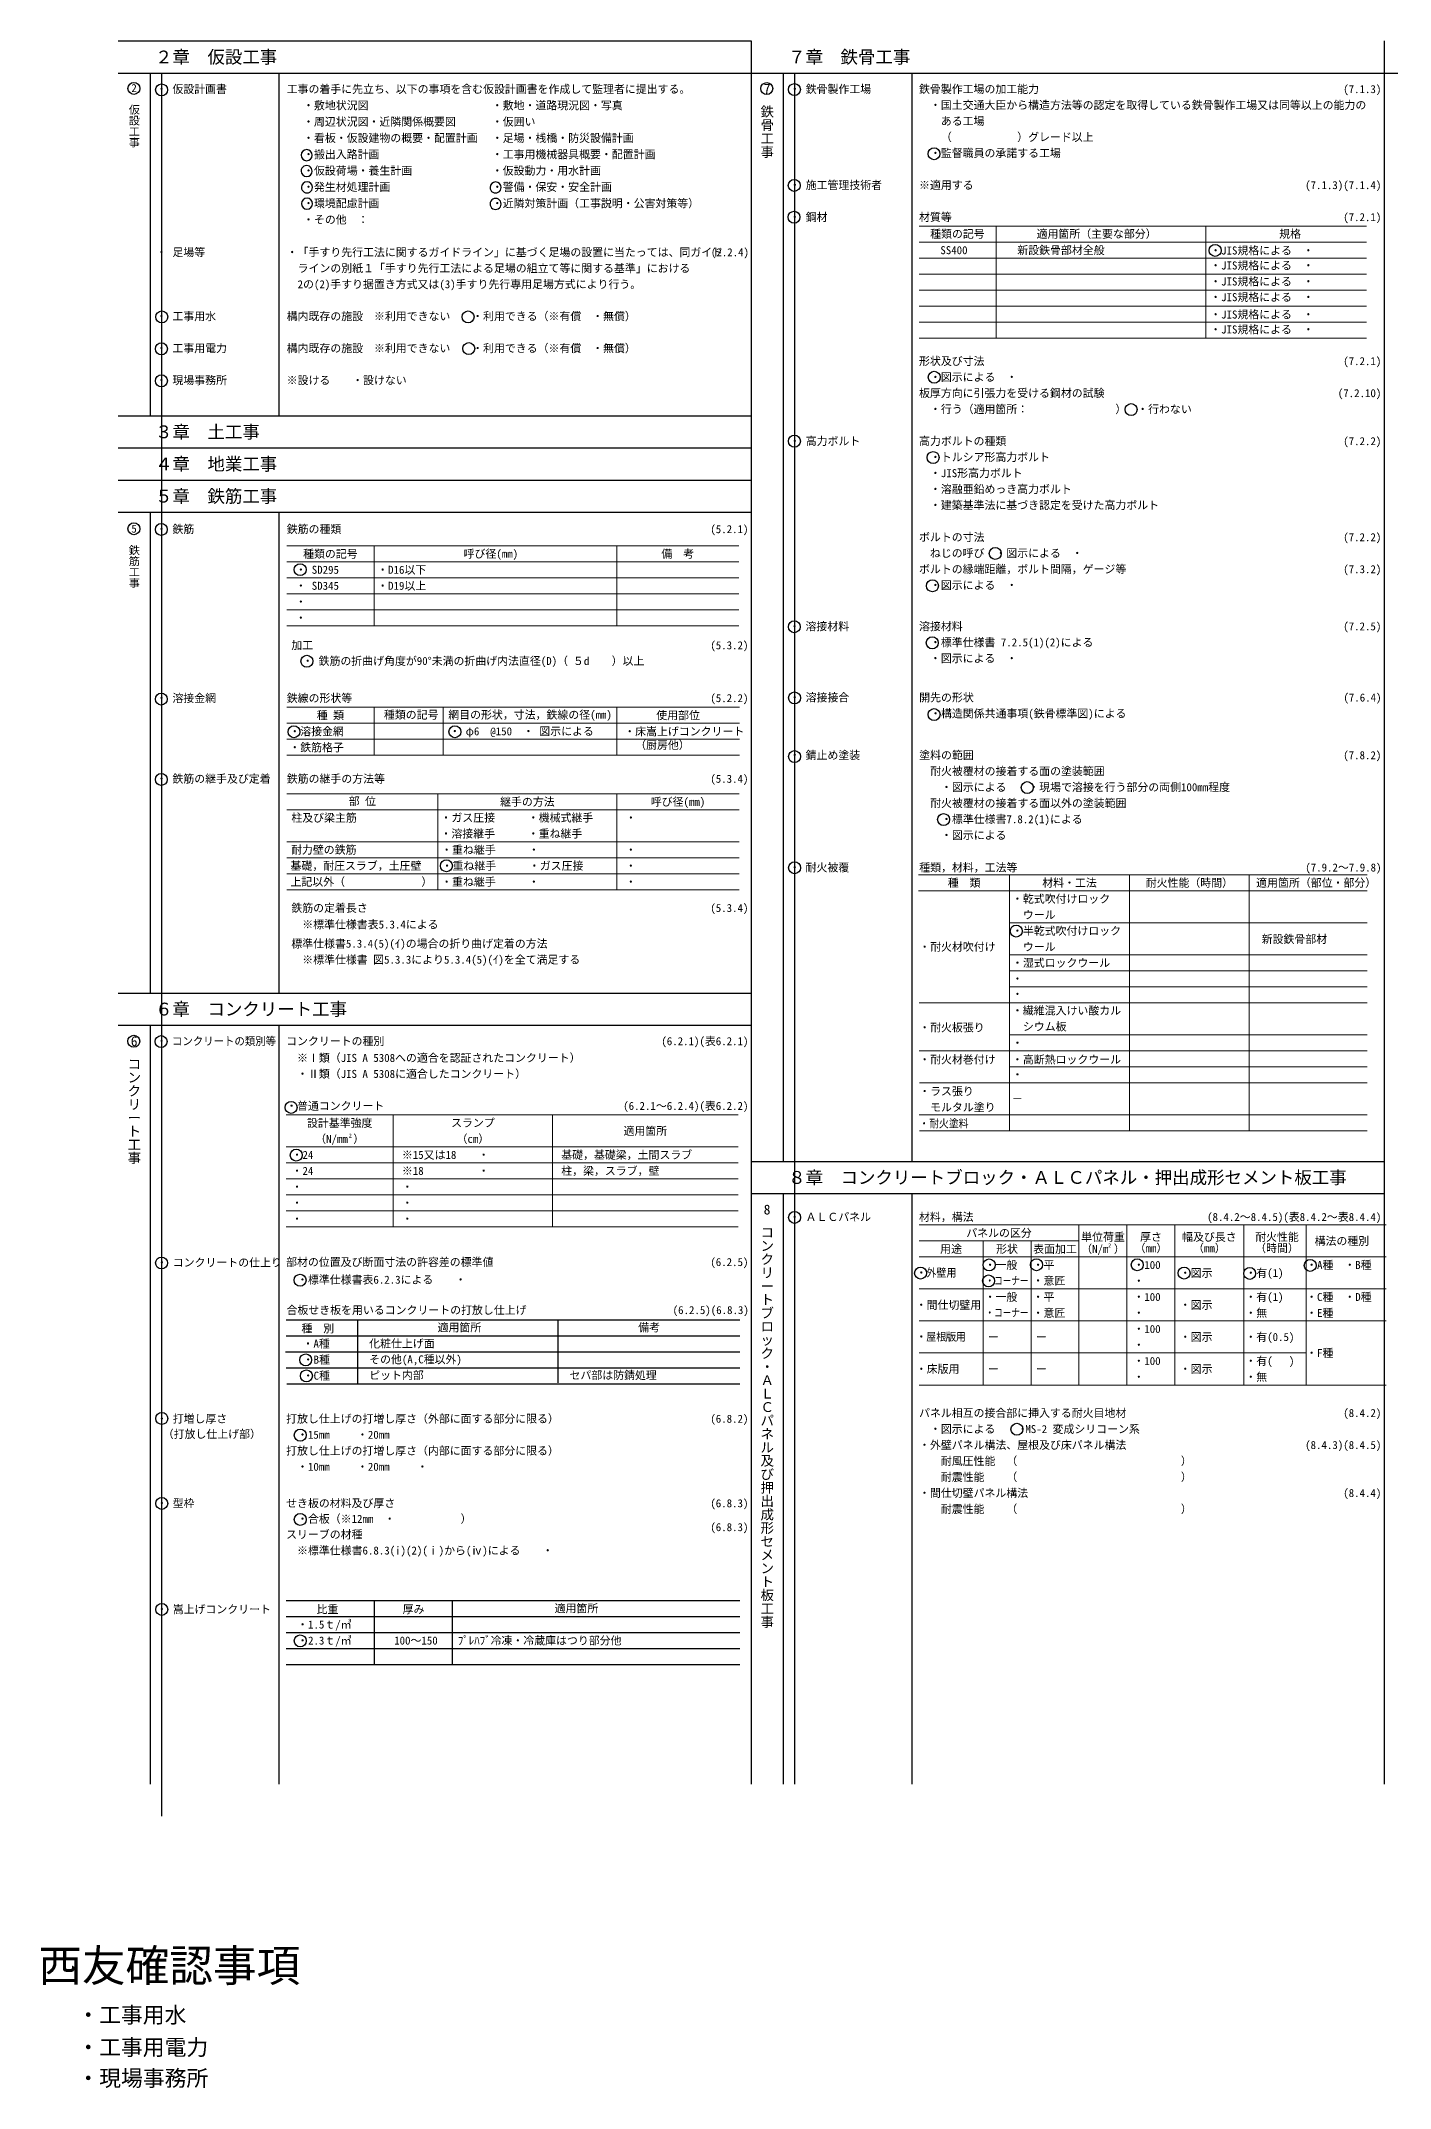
# Model space of a CAD drawing. Header units: millimetres. Extents: x 1 to 4376, y -95 to 584.
# Drawn here: x 891 to 1313, y -55 to 584 of the extents above; entities that cross this region are included whole.
import ezdxf
from ezdxf.enums import TextEntityAlignment as Align

# ---------------------------------------------------------------- set-up
doc = ezdxf.new("R2010")
doc.units = ezdxf.units.MM
doc.header["$LTSCALE"] = 0.2
doc.layers.get('Defpoints').update_dxf_attribs({"color": 40})
for name, color, linetype in [('中枠', 6, 'Continuous'), ('文字', 7, 'Continuous'), ('文字2', 2, 'Continuous'), ('表', 4, 'Continuous')]:
    doc.layers.add(name, color=color, linetype=linetype)
doc.styles.add('@ＭＳ ゴシック', font='@MS Gothic.ttf', dxfattribs={"width": 0.85})
doc.styles.add('_Gothic_', font='MS Gothic.ttf', dxfattribs={"height": 1})
doc.styles.add('ＭＳ ゴシック', font='MS Gothic.ttf')
doc.styles.add('ＭＳ ゴシック1', font='MS Gothic.ttf', dxfattribs={"width": 0.85})

msp = doc.modelspace()

# ---------------------------------------------------------------- linework, layer by layer
at = {"layer": 'Defpoints', "color": 251}
for p, q in [((928.44, 574.09), (928.44, 29.48)), ((1126.32, 574.09), (1126.32, 39.52))]:
    msp.add_line(p, q, dxfattribs=at)
at = {"layer": 'Defpoints'}
for centre in [(919.86, 431.74), (928.43, 431.51), (971.83, 418.94), (973.92, 390.32), (928.43, 378.52), (969.9, 368.31), (1020.2, 368.31), (928.43, 353.39), (1017.54, 326.42), (919.82, 271.6), (928.35, 271.49), (969, 250.93), (970.62, 236.02), (928.58, 153.73), (971.85, 148.52)]:
    msp.add_circle(centre, 1.87, dxfattribs=at)
at = {"layer": '中枠'}
for p, q in [((914.89, 584.14), (1112.77, 584.14)), ((1112.77, 584.14), (1112.77, 39.52)), ((1310.65, 584.14), (1310.65, 39.52)), ((914.89, 574.09), (1112.77, 574.09)), ((924.94, 574.09), (924.94, 467.02)), ((965.12, 574.09), (965.12, 467.02)), ((1112.77, 574.09), (1310.65, 574.09)), ((1122.82, 574.09), (1122.82, 234.06)), ((1163, 574.09), (1163, 234.06)), ((1310.65, 574.09), (1508.53, 574.09)), ((914.89, 467.02), (1112.77, 467.02)), ((914.89, 456.97), (1112.77, 456.97)), ((914.89, 446.93), (1112.77, 446.93)), ((914.89, 436.88), (1112.77, 436.88)), ((924.94, 436.88), (924.94, 286.66)), ((965.12, 436.88), (965.12, 286.66)), ((914.89, 286.66), (1112.77, 286.66)), ((914.89, 276.62), (1112.77, 276.62)), ((924.94, 276.62), (924.94, 39.52)), ((965.12, 276.62), (965.12, 39.52)), ((1112.77, 234.06), (1310.65, 234.06)), ((1112.77, 224.01), (1310.65, 224.01)), ((1122.82, 224.01), (1122.82, 39.52)), ((1163, 224.01), (1163, 39.52))]:
    msp.add_line(p, q, dxfattribs=at)
at = {"layer": '文字2'}
for points in [[(975.58, 548.43, 1), (972.13, 548.47, 1)], [(975.58, 543.46, 1), (972.13, 543.49, 1)], [(975.69, 538.37, 1), (972.24, 538.41, 1)], [(1034.64, 538.34, 1), (1031.19, 538.37, 1)], [(975.69, 533.29, 1), (972.24, 533.32, 1)], [(1034.64, 533.19, 1), (1031.19, 533.23, 1)]]:
    msp.add_lwpolyline(points, format="xyb", close=True, dxfattribs=at)
for centre in [(919.86, 569.31), (928.51, 568.85), (1117.66, 569.26), (1126.31, 568.95), (1169.95, 548.91), (1126.28, 539), (1126.19, 529.06), (1257.83, 518.69), (928.57, 497.91), (1024.3, 497.89), (928.46, 487.94), (1024.52, 488.02), (928.46, 477.94), (1170.04, 479.06), (1231.56, 468.96), (1126.31, 459.09), (1169.68, 453.98), (1189.1, 424), (1169.47, 413.9), (1126.29, 401.11), (1169.41, 396.08), (1126.35, 378.85), (1169.97, 373.65), (1126.35, 360.54), (1199.11, 350.84), (1172.96, 340.87), (1126.39, 325.8), (1195.65, 306.02), (1126.39, 216.57), (928.5, 202.31), (971.8, 196.94), (1165.76, 199.16), (1187.02, 196.7), (1187.19, 201.69), (1201.99, 201.77), (1233.49, 201.75), (1248.13, 199.18), (1268.62, 199.05), (1287.55, 201.55), (973.55, 172.04), (973.78, 167.04), (1195.87, 150.37), (928.55, 127.19), (971.85, 122.18), (928.55, 94.09), (971.85, 84.25)]:
    msp.add_circle(centre, 1.87, dxfattribs=at)
at = {"layer": '表', "linetype": 'Continuous', "lineweight": 0}
for p, q in [((1165.27, 526.25), (1305.16, 526.25)), ((1189.33, 526.25), (1189.33, 491.25)), ((1254.94, 526.25), (1254.94, 491.25)), ((1165.27, 521.25), (1305.16, 521.25)), ((1165.27, 516.25), (1305.16, 516.25)), ((1165.27, 511.25), (1305.16, 511.25)), ((1165.27, 506.25), (1305.16, 506.25)), ((1165.27, 501.25), (1305.16, 501.25)), ((1165.27, 496.25), (1305.16, 496.25)), ((1165.27, 491.25), (1305.16, 491.25)), ((967.64, 426.38), (1108.9, 426.38)), ((994.91, 426.38), (994.91, 401.38)), ((1070.79, 426.38), (1070.79, 401.38)), ((967.64, 421.38), (1108.9, 421.38)), ((1108.9, 416.38), (967.64, 416.38)), ((1108.9, 411.38), (967.64, 411.38)), ((1108.9, 406.38), (967.64, 406.38)), ((967.64, 401.38), (1108.9, 401.38)), ((967.64, 375.94), (1109.13, 375.94)), ((994.91, 375.96), (994.91, 360.94)), ((1016.57, 375.94), (1016.57, 360.94)), ((1070.79, 375.94), (1070.79, 360.94)), ((967.64, 370.94), (1109.13, 370.94)), ((967.64, 365.94), (1109.13, 365.94)), ((967.64, 360.94), (1109.13, 360.94)), ((967.64, 348.9), (1109.07, 348.9)), ((1014.91, 348.9), (1014.91, 318.9)), ((1070.79, 348.9), (1070.79, 318.9)), ((967.64, 343.9), (1109.07, 343.9)), ((967.64, 333.9), (1109.07, 333.9)), ((967.64, 328.9), (1109.07, 328.9)), ((967.64, 323.9), (1109.07, 323.9)), ((1165.14, 323.6), (1305.32, 323.6)), ((1193.57, 323.6), (1193.57, 243.6)), ((1231.04, 323.6), (1231.04, 243.6)), ((1268.51, 323.6), (1268.51, 243.6)), ((1109.07, 318.9), (967.64, 318.9)), ((1165.14, 318.6), (1305.32, 318.6)), ((1193.57, 308.6), (1305.32, 308.6)), ((1193.57, 298.6), (1305.32, 298.6)), ((1193.57, 293.6), (1305.32, 293.6)), ((1193.57, 288.6), (1305.32, 288.6)), ((1165.32, 283.6), (1305.32, 283.6)), ((1193.57, 273.6), (1305.32, 273.6)), ((1165.32, 268.6), (1305.32, 268.6)), ((1193.57, 263.6), (1305.32, 263.6)), ((1165.45, 258.6), (1305.32, 258.6)), ((1108.73, 248.57), (967.44, 248.57)), ((1000.92, 248.57), (1000.92, 213.57)), ((1050.73, 248.57), (1050.73, 213.57)), ((1165.32, 248.6), (1305.32, 248.6)), ((1165.45, 243.6), (1305.32, 243.6)), ((1108.73, 238.57), (967.44, 238.57)), ((1108.73, 233.57), (967.44, 233.57)), ((1108.73, 228.57), (967.44, 228.57)), ((1108.73, 223.57), (967.44, 223.57)), ((1108.73, 218.57), (967.44, 218.57)), ((1108.73, 213.57), (967.44, 213.57)), ((1165.27, 214.19), (1311.27, 214.19)), ((1215.27, 214.19), (1215.27, 164.19)), ((1230.27, 214.19), (1230.27, 164.19)), ((1245.27, 214.19), (1245.27, 164.19)), ((1266.77, 214.19), (1266.77, 164.19)), ((1286.27, 214.19), (1286.27, 164.19)), ((1215.27, 209.19), (1165.27, 209.19)), ((1185.27, 164.19), (1185.27, 209.19)), ((1200.27, 164.19), (1200.27, 209.19)), ((1165.27, 204.19), (1311.27, 204.19)), ((1165.27, 194.19), (1311.27, 194.19)), ((1165.27, 184.19), (1311.27, 184.19)), ((1165.27, 174.19), (1286.27, 174.19)), ((1165.27, 164.19), (1311.27, 164.19))]:
    msp.add_line(p, q, dxfattribs=at)
at = {"layer": '表'}
for p, q in [((967.44, 184.6), (1109.25, 184.6)), ((967.44, 179.6), (1109.25, 179.6)), ((989.8, 184.6), (989.8, 164.6)), ((1052.42, 184.6), (1052.42, 164.83)), ((967.25, 174.6), (1109.25, 174.6)), ((967.48, 169.6), (1109.25, 169.6)), ((967.69, 164.6), (1109.25, 164.6)), ((967.44, 96.84), (1109.25, 96.84)), ((994.94, 96.84), (994.94, 76.84)), ((1019.39, 96.84), (1019.39, 76.84)), ((967.44, 91.84), (1109.25, 91.84)), ((967.44, 86.84), (1109.25, 86.84)), ((967.44, 81.84), (1109.25, 81.84)), ((967.44, 76.84), (1109.25, 76.84))]:
    msp.add_line(p, q, dxfattribs=at)

# ---------------------------------------------------------------- texts
at = {"layer": '文字', "color": 7, "lineweight": -3, "style": '_Gothic_'}
for s, p in [('２章\u3000仮設工事', (926.48, 579.12)), ('７章\u3000鉄骨工事', (1124.36, 579.12)), ('３章\u3000土工事', (926.48, 462)), ('４章\u3000地業工事', (926.48, 451.95)), ('５章\u3000鉄筋工事', (926.48, 441.91)), ('６章\u3000コンクリート工事', (926.48, 281.64)), ('８章\u3000コンクリートブロック・ＡＬＣパネル・押出成形セメント板工事', (1124.36, 229.04))]:
    msp.add_text(s, height=4, dxfattribs=at).set_placement(p, align=Align.MIDDLE_LEFT)
at = {"layer": '文字'}
for s, style, p in [('2', '@ＭＳ ゴシック', (919.92, 569.43)), ('5', 'ＭＳ ゴシック', (919.92, 431.76)), ('適用箇所', 'ＭＳ ゴシック', (1021.61, 182.17)), ('備考', 'ＭＳ ゴシック', (1080.9, 182.2)), ('適用箇所', 'ＭＳ ゴシック', (1058.18, 94.42))]:
    msp.add_text(s, height=2.5, dxfattribs=dict(at, style=style)).set_placement(p, align=Align.MIDDLE_CENTER)
at = {"layer": '文字', "style": 'ＭＳ ゴシック'}
for s, height, p in [('・ 仮設計画書', 2.5, (926.79, 569.09)), ('工事の着手に先立ち、以下の事項を含む仮設計画書を作成して監理者に提出する。', 2.5, (967.62, 569.09)), (' \u3000・敷地状況図', 2.5, (967.62, 563.99)), (' \u3000・敷地・道路現況図・写真', 2.5, (1026.62, 563.99)), (' \u3000・周辺状況図・近隣関係概要図', 2.5, (967.62, 558.9)), (' \u3000・仮囲い', 2.5, (1026.62, 558.9)), (' \u3000・看板・仮設建物の概要・配置計画', 2.5, (967.62, 553.8)), (' \u3000・搬出入路計画', 2.5, (967.62, 548.7)), (' \u3000・足場・桟橋・防災設備計画', 2.5, (1026.62, 553.8)), (' \u3000・工事用機械器具概要・配置計画', 2.5, (1026.62, 548.7)), (' \u3000・仮設荷場・養生計画', 2.5, (967.62, 543.6)), (' \u3000・仮設動力・用水計画', 2.5, (1026.62, 543.6)), (' \u3000・発生材処理計画', 2.5, (967.62, 538.5)), (' \u3000・警備・保安・安全計画', 2.5, (1026.62, 538.5)), (' \u3000・環境配慮計画', 2.5, (967.62, 533.4)), (' \u3000・近隣対策計画（工事説明・公害対策等）', 2.5, (1026.62, 533.4)), (' \u3000・その他\u3000：', 2.5, (967.62, 528.3)), ('・ 足場等', 2.5, (926.79, 518.11)), ('・「手すり先行工法に関するガイドライン」に基づく足場の設置に当たっては、同ガイド', 2.5, (967.62, 518.11)), ('\u3000ラインの別紙１「手すり先行工法による足場の組立て等に関する基準」における', 2.5, (967.62, 513.11)), ('\u30002の(2)手すり据置き方式又は(3)手すり先行専用足場方式により行う。\u3000', 2.5, (967.62, 508.11)), ('・ 工事用水', 2.5, (926.79, 498.11)), ('構内既存の施設\u3000※利用できない\u3000\u3000・利用できる（※有償\u3000・無償）', 2.5, (967.62, 498.11)), ('・ 工事用電力', 2.5, (926.79, 488.11)), ('構内既存の施設\u3000※利用できない\u3000\u3000・利用できる（※有償\u3000・無償）', 2.5, (967.62, 488.11)), ('・ 現場事務所', 2.5, (926.79, 478.11)), ('※設ける\u3000\u3000・設けない', 2.5, (967.62, 478.11)), (' ・ φ6\u3000@150\u3000・ 図示による', 2.5, (1016.75, 368.44)), (' ・床嵩上げコンクリート', 2.5, (1071.43, 368.39)), (' \u3000（厨房他）', 2.5, (1071.43, 364.14)), ('・ コンクリートの仕上り', 2.5, (926.89, 202.46)), ('部材の位置及び断面寸法の許容差の標準値', 2.5, (967.44, 202.6)), ('\u3000・標準仕様書表6.2.3による\u3000\u3000・', 2.5, (967.44, 197.1)), ('合板せき板を用いるコンクリートの打放し仕上げ', 2.5, (967.57, 187.6)), ('種\u3000別', 2.5, (972.23, 181.86)), (' ・A種', 2.5, (970.88, 177.1)), (' ・B種', 2.5, (970.92, 172.1)), ('化粧仕上げ面', 2.5, (993.4, 177.13)), ('その他(A,C種以外)', 2.5, (993.4, 172.18)), (' ・C種', 2.5, (970.91, 167.1)), ('ピット内部', 2.5, (993.4, 167.24)), ('セパ部は防錆処理', 2.5, (1056.02, 167.24)), ('・ 打増し厚さ', 2.5, (926.89, 153.65)), ('打放し仕上げの打増し厚さ（外部に面する部分に限る）\u3000\u3000\u3000\u3000', 2.5, (967.44, 153.65)), ('（打放し仕上げ部）', 2.5, (928.88, 148.85)), ('\u3000・15mm\u3000 \u3000・20mm', 2.5, (967.44, 148.65)), ('打放し仕上げの打増し厚さ（内部に面する部分に限る）\u3000\u3000\u3000\u3000', 2.5, (967.44, 143.65)), ('\u3000・10mm\u3000 \u3000・20mm\u3000 \u3000・', 2.5, (967.44, 138.65)), ('・ 型枠', 2.5, (926.89, 127.24)), ('せき板の材料及び厚さ', 2.5, (967.44, 127.24)), ('\u3000・合板（※12mm\u3000・\u3000\u3000\u3000\u3000\u3000\u3000）', 2.5, (967.44, 122.36)), ('スリーブの材種', 2.5, (967.44, 117.48)), ('\u3000※標準仕様書6.8.3(i)(2)(ⅰ)から(ⅳ)による\u3000\u3000・', 2.5, (967.44, 112.48)), ('・ 嵩上げコンクリート', 2.5, (926.89, 94.11)), ('・1.5ｔ/㎥', 2.5, (970.88, 89.34)), ('比重', 2.5, (976.96, 94.11)), ('厚み', 2.5, (1003.87, 94.11)), ('・2.3ｔ/㎥', 2.5, (970.88, 84.34)), ('100～150', 2.5, (1001.21, 84.34)), ('ﾌﾟﾚﾊﾌﾞ冷凍・冷蔵庫はつり部分他', 2.5, (1021.12, 84.34)), ('西友確認事項', 10, (889.99, -17.2)), ('・工事用水', 5, (902.18, -32.62)), ('・工事用電力', 5, (902.18, -42.73)), ('・現場事務所', 5, (902.18, -52.39))]:
    msp.add_text(s, height=height, dxfattribs=at).set_placement(p, align=Align.MIDDLE_LEFT)
at = {"layer": '文字', "color": 7, "linetype": 'Continuous', "lineweight": 13}
for s, height, style, p in [('7', 3.08, 'ＭＳ ゴシック1', (1117.77, 569.2)), ('種類の記号', 2.5, 'ＭＳ ゴシック1', (1177.27, 523.86)), ('適用箇所（主要な部分）', 2.5, 'ＭＳ ゴシック1', (1220.77, 523.86)), ('規格', 2.5, 'ＭＳ ゴシック1', (1281.25, 523.86)), ('種類の記号', 2.5, 'ＭＳ ゴシック1', (981.27, 423.88)), ('呼び径(mm)', 2.5, 'ＭＳ ゴシック1', (1031.44, 423.9)), ('備\u3000考', 2.5, 'ＭＳ ゴシック1', (1089.84, 423.88)), ('種 類', 2.5, 'ＭＳ ゴシック1', (981.27, 373.44)), ('種類の記号', 2.5, 'ＭＳ ゴシック1', (1006.53, 373.6)), ('網目の形状，寸法，鉄線の径(mm)', 2.5, 'ＭＳ ゴシック1', (1043.7, 373.6)), ('使用部位', 2.5, 'ＭＳ ゴシック1', (1089.96, 373.44)), ('部 位', 2.5, 'ＭＳ ゴシック1', (991.27, 346.6)), ('継手の方法', 2.5, 'ＭＳ ゴシック1', (1042.85, 346.4)), ('呼び径(mm)', 2.5, 'ＭＳ ゴシック1', (1089.93, 346.4)), ('種\u3000類', 2.5, 'ＭＳ ゴシック1', (1179.36, 321.1)), ('材料・工法', 2.5, 'ＭＳ ゴシック1', (1212.3, 321.1)), ('適用箇所（部位・部分）', 2.5, 'ＭＳ ゴシック1', (1289.41, 321.1)), ('6', 3.08, 'ＭＳ ゴシック1', (919.94, 271.62)), ('設計基準強度', 2.5, 'ＭＳ ゴシック1', (984.18, 246.07)), ('スランプ', 2.5, 'ＭＳ ゴシック1', (1025.82, 246.09)), ('適用箇所', 2.5, 'ＭＳ ゴシック1', (1079.73, 243.57)), ('（N/mm ）', 2.5, 'ＭＳ ゴシック1', (984.18, 241.07)), ('2', 1.23, '@ＭＳ ゴシック', (987.51, 242.13)), ('（cm）', 2.5, 'ＭＳ ゴシック1', (1025.82, 241.09)), ('8', 3.08, 'ＭＳ ゴシック1', (1117.77, 219.01)), ('パネルの区分', 2.5, 'ＭＳ ゴシック1', (1190.27, 211.69)), ('単位荷重', 2.5, 'ＭＳ ゴシック1', (1222.77, 210.44)), ('厚さ', 2.5, 'ＭＳ ゴシック1', (1237.77, 210.44)), ('幅及び長さ', 2.5, 'ＭＳ ゴシック1', (1256.02, 210.44)), ('用途', 2.5, 'ＭＳ ゴシック1', (1175.27, 206.69)), ('形状', 2.5, 'ＭＳ ゴシック1', (1192.77, 206.69)), ('表面加工', 2.5, 'ＭＳ ゴシック1', (1207.77, 206.69)), ('（N/m ）', 2.5, 'ＭＳ ゴシック1', (1222.77, 206.69)), ('（mm）', 2.5, 'ＭＳ ゴシック1', (1237.77, 206.94)), ('（mm）', 2.5, 'ＭＳ ゴシック1', (1256.02, 206.94))]:
    msp.add_text(s, height=height, dxfattribs=dict(at, style=style)).set_placement(p, align=Align.MIDDLE_CENTER)
at = {"layer": '文字', "color": 7, "linetype": 'Continuous', "lineweight": 13, "style": 'ＭＳ ゴシック1'}
for s, p in [('・ 鉄骨製作工場', (1124.74, 569.09)), ('鉄骨製作工場の加工能力', (1165.27, 569.09)), ('\u3000・国土交通大臣から構造方法等の認定を取得している鉄骨製作工場又は同等以上の能力の', (1165.27, 564.09)), ('\u3000\u3000ある工場', (1165.27, 559.09)), ('\u3000・監督職員の承諾する工場', (1165.27, 549.09)), ('\u3000\u3000（\u3000\u3000\u3000\u3000\u3000\u3000）グレード以上', (1165.27, 554.09)), ('・ 施工管理技術者', (1124.74, 539.09)), ('※適用する', (1165.27, 539.09)), ('・ 鋼材', (1124.74, 529.09)), ('材質等', (1165.27, 529.09)), ('・JIS規格による\u3000・', (1256.27, 518.66)), ('・JIS規格による\u3000・', (1256.27, 513.98)), ('・JIS規格による\u3000・', (1256.27, 508.98)), ('・JIS規格による\u3000・', (1256.27, 504.08)), ('・JIS規格による\u3000・', (1256.27, 498.66)), ('・JIS規格による\u3000・', (1256.27, 493.98)), ('形状及び寸法', (1165.27, 484.09)), ('\u3000・図示による\u3000・', (1165.27, 479.09)), ('板厚方向に引張力を受ける鋼材の試験', (1165.27, 474.09)), ('\u3000・行う（適用箇所：\u3000\u3000\u3000\u3000\u3000\u3000\u3000\u3000）\u3000・行わない', (1165.27, 469.09)), ('・ 高力ボルト', (1124.74, 459.09)), ('高力ボルトの種類', (1165.27, 459.09)), ('\u3000・トルシア形高力ボルト', (1165.27, 454.09)), ('\u3000・JIS形高力ボルト', (1165.27, 449.09)), ('\u3000・溶融亜鉛めっき高力ボルト', (1165.27, 444.09)), ('\u3000・建築基準法に基づき認定を受けた高力ボルト', (1165.27, 439.09)), ('・ 鉄筋', (926.79, 431.6)), ('鉄筋の種類', (967.64, 431.6)), ('ボルトの寸法', (1165.27, 429.09)), ('\u3000ねじの呼び\u3000・図示による\u3000・', (1165.27, 424.09)), (' ・ SD295', (968.64, 418.9)), ('・D16以下', (995.91, 418.9)), ('ボルトの縁端距離，ボルト間隔，ゲージ等', (1165.27, 419.09)), (' ・ SD345', (968.64, 413.9)), ('・D19以上', (995.91, 413.9)), ('\u3000・図示による\u3000・', (1165.27, 414.09)), (' ・ ', (968.64, 408.89)), (' ・ ', (968.64, 403.87)), ('加工', (969.07, 395.31)), ('・ 溶接材料', (1124.66, 401.23)), ('溶接材料', (1165.27, 401.23)), ('\u3000・標準仕様書 7.2.5(1)(2)による', (1165.27, 396.23)), ('\u3000・ 鉄筋の折曲げ角度が90°未満の折曲げ内法直径(D)（\u3000\u3000\u3000\u3000）以上', (969.07, 390.41)), ('\u3000・図示による\u3000・', (1165.27, 391.23)), ('・ 溶接金網', (926.79, 378.8)), ('鉄線の形状等', (967.64, 378.8)), ('・ 溶接接合', (1124.71, 378.99)), ('開先の形状', (1165.32, 378.99)), ('\u3000・構造関係共通事項(鉄骨標準図)による', (1165.32, 373.99)), (' ・溶接金網', (966.74, 368.4)), (' ・鉄筋格子', (966.74, 363.4)), ('・ 錆止め塗装', (1124.71, 360.97)), ('・ 鉄筋の継手及び定着', (926.79, 353.6)), ('鉄筋の継手の方法等', (967.64, 353.6)), ('\u3000\u3000・図示による\u3000\u3000・現場で溶接を行う部分の両側100mm程度', (1165.32, 350.97)), ('柱及び梁主筋', (969.07, 341.4)), ('・ガス圧接\u3000\u3000\u3000・機械式継手', (1015.7, 341.45)), (' ・', (1071.79, 341.42)), ('\u3000\u3000・標準仕様書7.8.2(1)による', (1165.32, 340.97)), ('耐力壁の鉄筋', (968.97, 331.41)), ('・溶接継手\u3000\u3000\u3000・重ね継手', (1015.7, 336.45)), ('・重ね継手\u3000\u3000\u3000・', (1015.9, 331.39)), ('\u3000\u3000・図示による', (1165.32, 335.97)), ('基礎，耐圧スラブ，土圧壁', (968.8, 326.41)), ('・重ね継手\u3000\u3000\u3000・ガス圧接', (1016.04, 326.41)), (' ・', (1071.78, 331.39)), (' ・', (1071.78, 326.39)), ('・ 耐火被覆', (1124.71, 325.88)), ('上記以外（\u3000\u3000\u3000\u3000\u3000\u3000\u3000）', (968.8, 321.41)), ('・重ね継手\u3000\u3000\u3000・', (1015.9, 321.39)), (' ・', (1071.78, 321.39)), ('鉄筋の定着長さ', (969.07, 313.23)), ('・乾式吹付けロック', (1194.32, 316.08)), ('\u3000※標準仕様書表5.3.4による', (969.07, 308.08)), ('・半乾式吹付けロック', (1194.32, 306.08)), ('\u3000ウール', (1194.32, 311.08)), ('標準仕様書5.3.4(5)(ｲ)の場合の折り曲げ定着の方法', (969.07, 302.09)), ('・耐火材吹付け', (1165.32, 301.08)), ('\u3000ウール ', (1194.32, 301.08)), ('\u3000※標準仕様書 図5.3.3により5.3.4(5)(ｲ)を全て満足する', (969.07, 297.09)), ('・湿式ロックウール ', (1194.32, 296.08)), ('・', (1194.32, 291.11)), ('・', (1194.32, 286.32)), ('・繊維混入けい酸カル', (1194.32, 281.18)), ('・耐火板張り ', (1165.32, 275.88)), ('\u3000シウム板 ', (1194.32, 276.18)), ('コンクリートの種別', (967.44, 271.62)), ('・', (1194.32, 271.06)), ('\u3000※Ⅰ類（JIS A 5308への適合を認証されたコンクリート）', (967.44, 266.39)), ('\u3000・Ⅱ類（JIS A 5308に適合したコンクリート）', (967.44, 261.39)), ('・耐火材巻付け ', (1165.32, 265.88)), ('・高断熱ロックウール ', (1194.32, 265.88)), ('・ラス張り', (1165.32, 255.96)), ('・', (1194.32, 261.18)), ('・普通コンクリート', (967.44, 251.39)), ('\u3000モルタル塗り ', (1165.32, 250.96)), ('－', (1194.32, 253.68)), (' ・24', (967.44, 236.09)), (' ※15又は18\u3000\u3000・', (1001.92, 236.09)), (' 基礎，基礎梁，土間スラブ', (1051.73, 236.09)), (' ・24', (967.44, 231.09)), (' ※18\u3000\u3000\u3000\u3000\u3000・', (1001.92, 231.09)), (' 柱，梁，スラブ，壁', (1051.73, 231.09)), (' ・', (967.44, 226.09)), (' ・', (1001.92, 226.09)), (' ・', (967.44, 221.09)), (' ・', (1001.92, 221.09)), ('・ ＡＬＣパネル', (1124.69, 216.69)), ('材料，構法', (1165.27, 216.69)), (' ・', (967.44, 216.09)), (' ・', (1001.92, 216.09)), ('耐火性能', (1270.33, 210.44)), ('（時間）', (1270.33, 206.94)), ('構法の種別', (1288.92, 209.19)), ('・一般', (1185.77, 201.69)), ('・平', (1200.77, 201.69)), ('・100', (1232.27, 201.69)), ('・図示', (1246.77, 199.19)), ('・有(1)', (1267.27, 199.19)), ('・A種\u3000・B種', (1286.27, 201.69)), ('・一般', (1185.77, 191.69)), ('・平', (1200.77, 191.69)), ('・', (1232.27, 196.69)), ('・100', (1232.27, 191.69)), ('・有(1)', (1267.27, 191.69)), ('・C種\u3000・D種', (1286.27, 191.69)), ('・間仕切壁用', (1164.24, 189.19)), ('・意匠', (1200.77, 186.69)), ('・', (1232.27, 186.69)), ('・図示', (1246.77, 189.19)), ('・無', (1267.27, 186.69)), ('・E種', (1286.27, 186.69)), ('ー', (1186.77, 179.19)), ('ー', (1201.77, 179.19)), ('・100', (1232.27, 181.69)), ('・図示', (1246.77, 179.19)), ('・有(0.5)', (1267.27, 179.19)), ('・', (1232.27, 176.69)), ('・100', (1232.27, 171.69)), ('・有(\u3000 )', (1267.27, 171.69)), ('・F種', (1286.27, 174.19)), ('・床版用', (1164.27, 169.19)), ('ー', (1186.77, 169.19)), ('ー', (1201.77, 169.19)), ('・', (1232.27, 166.69)), ('・図示', (1246.77, 169.19)), ('・無', (1267.27, 166.69)), ('パネル相互の接合部に挿入する耐火目地材', (1165.27, 155.44)), ('\u3000・図示による\u3000\u3000・', (1165.27, 150.44)), ('・外壁パネル構法、屋根及び床パネル構法', (1165.27, 145.44)), ('\u3000\u3000耐風圧性能\u3000（\u3000\u3000\u3000\u3000\u3000\u3000\u3000\u3000\u3000\u3000\u3000\u3000\u3000\u3000\u3000）', (1165.27, 140.44)), ('\u3000\u3000耐震性能\u3000\u3000（\u3000\u3000\u3000\u3000\u3000\u3000\u3000\u3000\u3000\u3000\u3000\u3000\u3000\u3000\u3000）', (1165.27, 135.44)), ('・間仕切壁パネル構法', (1165.27, 130.44)), ('\u3000\u3000耐震性能\u3000\u3000（\u3000\u3000\u3000\u3000\u3000\u3000\u3000\u3000\u3000\u3000\u3000\u3000\u3000\u3000\u3000）', (1165.27, 125.44))]:
    msp.add_text(s, height=2.5, dxfattribs=at).set_placement(p, align=Align.MIDDLE_LEFT)
for s, p in [('(7.1.3)', (1309.77, 569.09)), ('(7.1.3)(7.1.4)', (1309.77, 539.09)), ('(7.2.1)', (1309.77, 529.09)), ('(7.2.1)', (1309.77, 484.09)), ('(7.2.10)', (1309.77, 474.09)), ('(7.2.2)', (1309.77, 459.09)), ('(5.2.1)', (1111.94, 431.6)), ('(7.2.2)', (1309.77, 429.09)), ('(7.3.2)', (1309.77, 419.09)), ('(5.3.2)', (1111.94, 395.31)), ('(7.2.5)', (1309.77, 401.23)), ('(5.2.2)', (1111.94, 378.8)), ('(7.6.4)', (1309.82, 378.99)), ('(7.8.2)', (1309.77, 360.97)), ('(5.3.4)', (1111.94, 353.6)), ('(5.3.4)', (1111.94, 313.23)), ('(6.2.1)(表6.2.1)', (1111.94, 271.62)), ('(6.2.1～6.2.4)(表6.2.2)', (1111.94, 251.39)), ('(8.4.2～8.4.5)(表8.4.2～表8.4.4)', (1309.77, 216.69)), ('(8.4.2)', (1309.77, 155.44)), ('(8.4.3)(8.4.5)', (1309.77, 145.44)), ('(8.4.4)', (1309.77, 130.44))]:
    msp.add_text(s, height=2.5, dxfattribs=at).set_placement(p, align=Align.MIDDLE_RIGHT)
at = {"layer": '文字', "style": '@ＭＳ ゴシック'}
for s, p in [('仮設工事', (919.92, 564.4)), ('鉄筋工事', (919.92, 426.74))]:
    msp.add_text(s, height=2.5, rotation=270, dxfattribs=at).set_placement(p, align=Align.MIDDLE_LEFT)
at = {"layer": '文字', "color": 7, "linetype": 'Continuous', "lineweight": 13, "style": '@ＭＳ ゴシック'}
for s, height, p in [('鉄骨工事', 3.077, (1117.77, 564.2)), ('コンクリート工事', 3.077, (919.94, 266.62)), ('コンクリートブロック・ＡＬＣパネル及び押出成形セメント板工事', 3.0769, (1117.77, 214.01))]:
    msp.add_text(s, height=height, rotation=270, dxfattribs=at).set_placement(p, align=Align.MIDDLE_LEFT)
at = {"layer": '文字', "style": 'ＭＳ ゴシック'}
for s, p in [('(2.2.4)', (1112.12, 518.11)), ('(6.2.5)', (1111.94, 202.6)), ('(6.2.5)(6.8.3)', (1112.07, 187.6)), ('(6.8.2)', (1111.94, 153.65)), ('(6.8.3)', (1111.94, 127.24)), ('(6.8.3)', (1111.94, 119.78))]:
    msp.add_text(s, height=2.5, dxfattribs=at).set_placement(p, align=Align.MIDDLE_RIGHT)
at = {"layer": '文字', "color": 3, "style": 'ＭＳ ゴシック'}
msp.add_text('５d', height=2.5, dxfattribs=at).set_placement((1057.08, 390.4), align=Align.MIDDLE_LEFT)
at = {"layer": '文字', "linetype": 'Continuous', "lineweight": 13, "style": 'ＭＳ ゴシック1'}
for s, p in [('塗料の範囲', (1165.32, 360.97)), ('\u3000耐火被覆材の接着する面の塗装範囲', (1165.32, 355.97)), ('\u3000耐火被覆材の接着する面以外の塗装範囲', (1165.32, 345.97)), ('種類，材料，工法等', (1165.32, 325.88))]:
    msp.add_text(s, height=2.5, dxfattribs=at).set_placement(p, align=Align.MIDDLE_LEFT)
msp.add_text('(7.9.2～7.9.8)', height=2.5, dxfattribs=at).set_placement((1309.82, 325.88), align=Align.MIDDLE_RIGHT)
msp.add_text('耐火性能（時間）', height=2.5, dxfattribs=at).set_placement((1249.77, 321.1), align=Align.MIDDLE_CENTER)
at = {"layer": '文字', "color": 7, "linetype": 'Continuous', "lineweight": 13, "style": 'ＭＳ ゴシック1', "width": 0.953846}
msp.add_text('・ コンクリートの類別等', height=2.5, dxfattribs=at).set_placement((926.89, 271.62), align=Align.MIDDLE_LEFT)
at = {"layer": '文字', "linetype": 'Continuous', "lineweight": 13, "style": 'ＭＳ ゴシック1', "width": 0.904977}
msp.add_text('・耐火塗料', height=2.5, dxfattribs=at).set_placement((1165.32, 245.88), align=Align.MIDDLE_LEFT)
at = {"layer": '文字', "color": 7, "linetype": 'Continuous', "lineweight": 13, "style": 'ＭＳ ゴシック1'}
for s, height, p in [('2', 1.23, (1224.35, 207.19)), ('・', 2.5, (1164.27, 198.02)), ('・', 2.5, (1164.27, 178.02)), ('版', 2.5, (1173.52, 178.02))]:
    msp.add_text(s, height=height, dxfattribs=at).set_placement(p)
at = {"layer": '文字', "color": 7, "linetype": 'Continuous', "lineweight": 13, "style": 'ＭＳ ゴシック1', "width": 0.923077}
for s, p in [('外壁用', (1167.52, 198.02)), ('屋根', (1167.52, 178.02)), ('用', (1176.77, 178.02))]:
    msp.add_text(s, height=2.5, dxfattribs=at).set_placement(p)
at = {"layer": '文字', "color": 7, "linetype": 'Continuous', "lineweight": 13, "style": 'ＭＳ ゴシック1'}
msp.add_text('・意匠', height=2.5, dxfattribs=at).set_placement((1200.77, 198.03), align=Align.TOP_LEFT)
at = {"layer": '文字', "color": 7, "linetype": 'Continuous', "lineweight": 13, "style": 'ＭＳ ゴシック1', "width": 0.769231}
for p in [(1186.02, 198.03), (1186.02, 188.03)]:
    msp.add_text('・コーナー', height=2.5, dxfattribs=at).set_placement(p, align=Align.TOP_LEFT)
at = {"layer": '文字2', "color": 3, "style": 'ＭＳ ゴシック'}
for s, p in [('SS400', (1171.93, 518.76)), ('新設鉄骨部材全般', (1195.99, 518.76)), ('新設鉄骨部材', (1272.37, 303.51)), ('MS-2 変成シリコーン系', (1198.5, 150.42))]:
    msp.add_text(s, height=2.5, dxfattribs=at).set_placement(p, align=Align.MIDDLE_LEFT)

doc.saveas('drawing.dxf')
